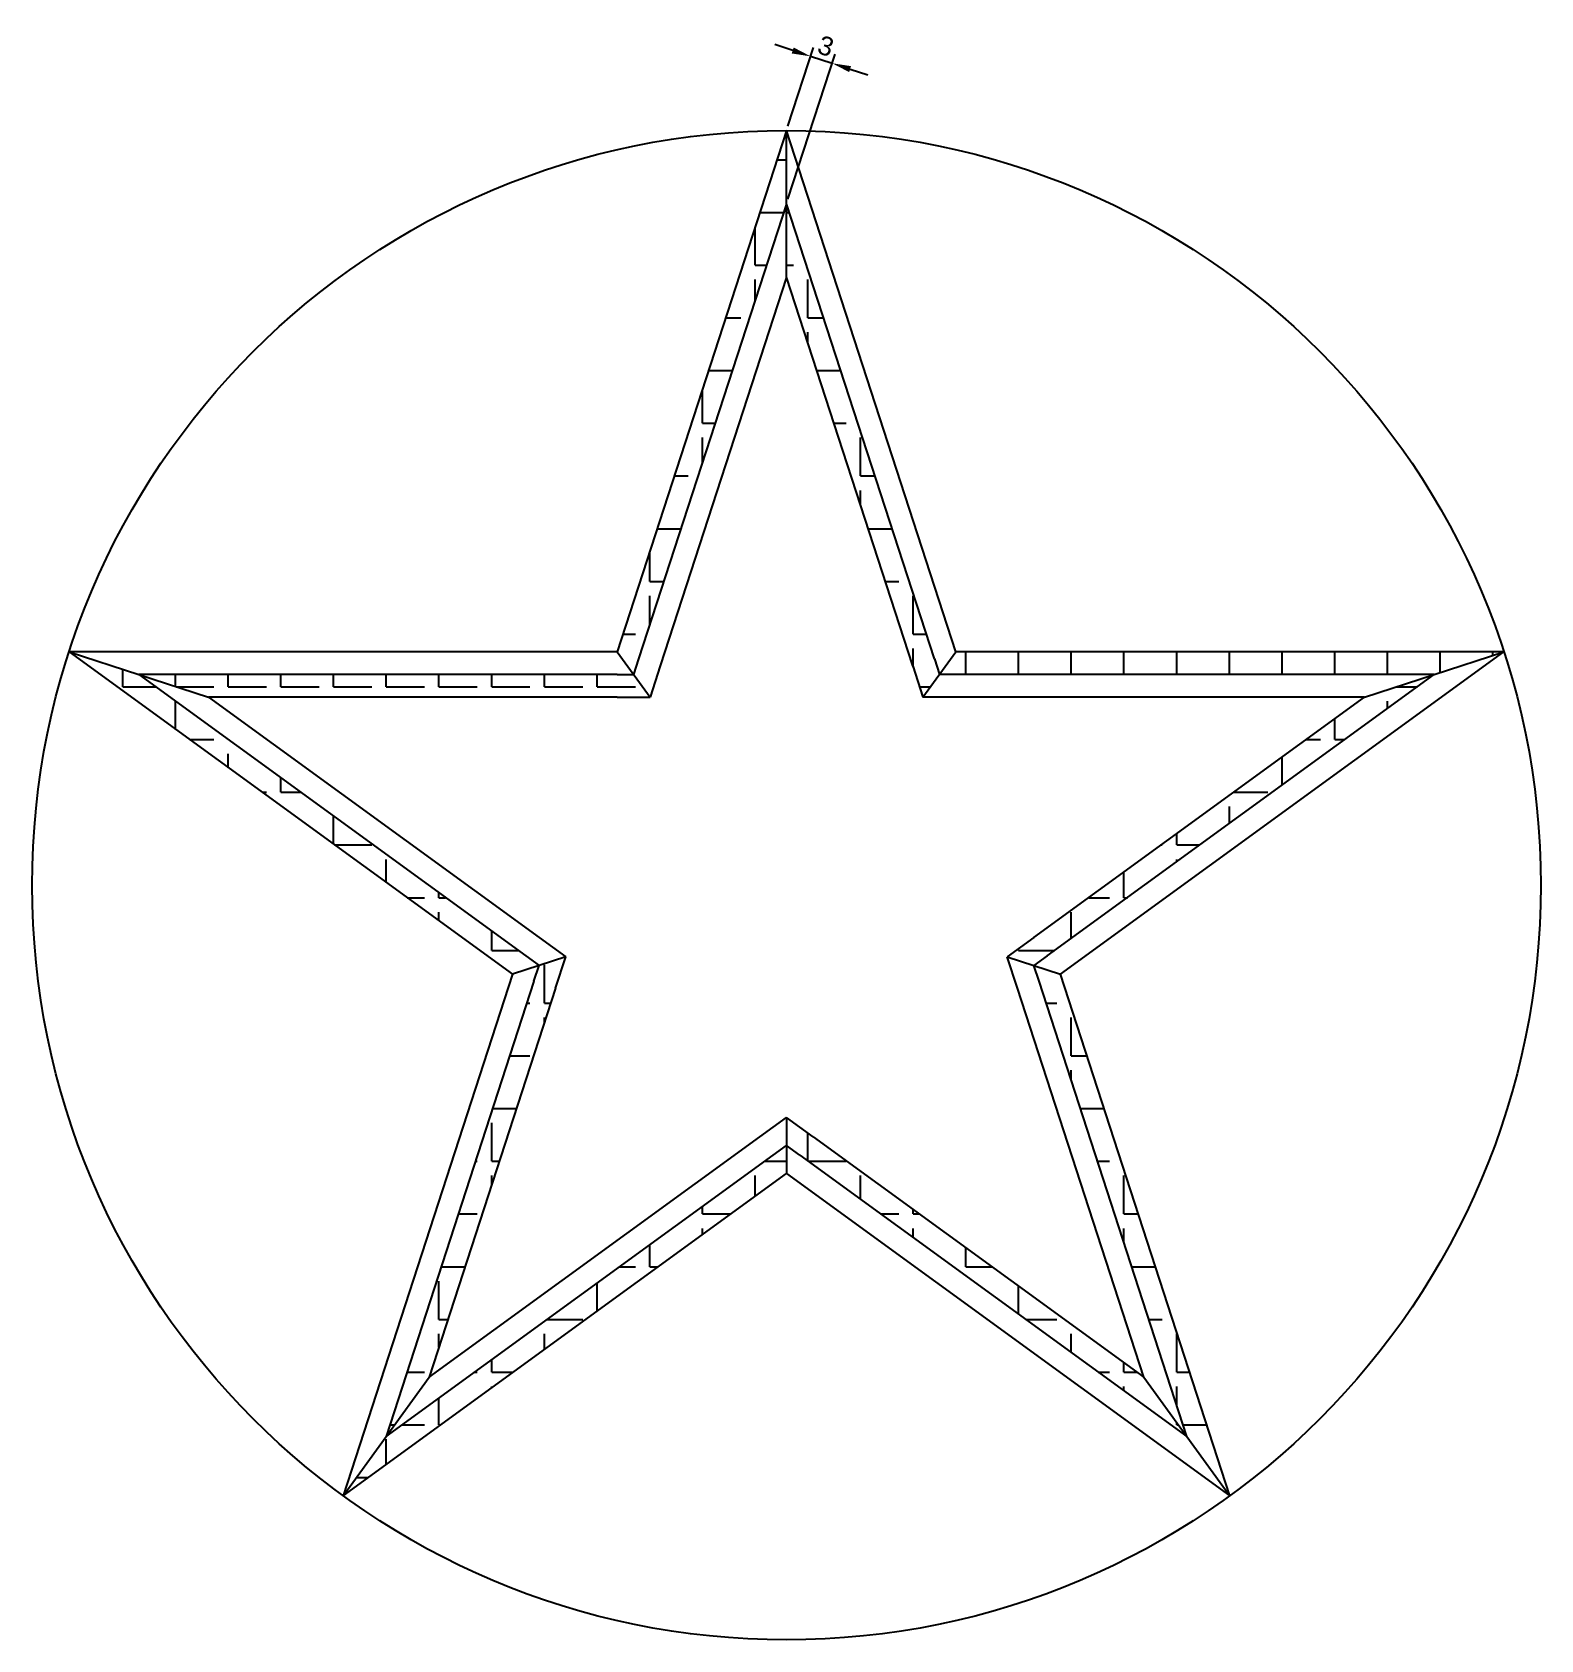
# Model space of a CAD drawing. Header units: millimetres. Extents: x 2915 to 3115, y 1529 to 1742.
import ezdxf

# ---------------------------------------------------------------- set-up
doc = ezdxf.new("R2010")
doc.units = ezdxf.units.MM
doc.styles.get("Standard").update_dxf_attribs({"font": 'arial.ttf'})
doc.dimstyles.new('ISO-25', dxfattribs={"dimtxt": 2.5, "dimasz": 2.5, "dimexe": 1.25, "dimexo": 0.625, "dimtad": 1, "dimtxsty": 'Standard', "dimcen": 2.5, "dimadec": 0, "dimazin": 0, "dimtfac": 1, "dimtmove": 0, "dimatfit": 3, "dimfxl": 1, "dimarcsym": 0})

# ---------------------------------------------------------------- blocks, each defined once
blk = doc.blocks.new('*D3')
at = {"color": 0, "lineweight": -2, "transparency": 16777216}
for p, q in [((3015.52, 1739.78), (3013.14, 1740.55)), ((3014.89, 1729.76), (3018.28, 1740.19)), ((3014.89, 1720.05), (3021.13, 1739.27)), ((3017.89, 1739), (3020.75, 1738.08)), ((3023.13, 1737.31), (3025.5, 1736.53))]:
    blk.add_line(p, q, dxfattribs=at)
at = {"color": 0, "transparency": 16777216}
for points in [[(3015.65, 1740.17), (3015.39, 1739.38), (3017.89, 1739)], [(3023.25, 1737.7), (3023, 1736.91), (3020.75, 1738.08)]]:
    blk.add_solid(points, dxfattribs=at)
at = {"layer": 'Defpoints', "color": 0, "transparency": 16777216}
for p in [(3020.75, 1738.08), (3014.7, 1729.16), (3014.7, 1719.46)]:
    blk.add_point(p, dxfattribs=at)
at = {"color": 0, "transparency": 16777216, "insert": (3019.91, 1740.35), "char_height": 2.5, "attachment_point": 5, "rotation": 342}
blk.add_mtext('3', dxfattribs=at)

msp = doc.modelspace()

# ---------------------------------------------------------------- hatches: boundary and pattern name
h = msp.add_hatch()
h.set_pattern_fill('ANGLE', color=256)
h.set_pattern_definition([(0, (0, 0), (0, 6.985), [5.08, -1.905]), (90, (0, 0), (-6.985, 4e-16), [5.08, -1.905])])
h.paths.add_polyline_path([(3014.697, 1719.457), (3014.697, 1729.165), (2992.246, 1660.067), (2994.426, 1657.067), (2995.099, 1659.14)])
h.paths.add_polyline_path([(3014.697, 1719.457), (3014.697, 1709.748), (3031.443, 1658.212), (3032.79, 1654.067), (3034.969, 1657.067), (3034.296, 1659.14)])
h.paths.add_polyline_path([(3109.803, 1660.067), (3037.149, 1660.067), (3034.969, 1657.067), (3037.149, 1657.067), (3100.57, 1657.067)])
h.paths.add_polyline_path([(3100.57, 1657.067), (3091.337, 1654.067), (3047.498, 1622.216), (3043.971, 1619.653), (3047.498, 1618.507), (3049.261, 1619.789)])
h.paths.add_polyline_path([(3051.025, 1617.361), (3047.498, 1618.507), (3048.171, 1616.434), (3067.77, 1556.117), (3073.476, 1548.263)])
h.paths.add_polyline_path([(3018.224, 1595.822), (3014.697, 1598.385), (3014.697, 1594.676), (3016.461, 1593.395), (3067.77, 1556.117), (3062.063, 1563.971)])
h.paths.add_polyline_path([(3014.697, 1590.968), (3014.697, 1594.676), (3012.934, 1593.395), (2961.625, 1556.117), (2955.919, 1548.263)])
h.paths.add_polyline_path([(2984.077, 1615.507), (2985.424, 1619.653), (2981.897, 1618.507), (2981.224, 1616.434), (2961.625, 1556.117), (2967.332, 1563.971)])
h.paths.add_polyline_path([(2928.825, 1657.067), (2919.592, 1660.067), (2978.37, 1617.361), (2981.897, 1618.507), (2980.134, 1619.789)])
h.paths.add_polyline_path([(2994.426, 1657.067), (2992.246, 1657.067), (2928.825, 1657.067), (2938.058, 1654.067), (2992.246, 1654.067), (2996.605, 1654.067)])

# ---------------------------------------------------------------- linework, layer by layer
for p, q in [((3014.697, 1729.165), (2992.246, 1660.067)), ((3037.149, 1660.067), (3014.697, 1729.165)), ((3014.697, 1709.748), (3014.697, 1729.165)), ((3014.697, 1719.457), (2995.099, 1659.14)), ((3034.296, 1659.14), (3014.697, 1719.457)), ((3014.697, 1709.748), (2997.952, 1658.212)), ((3031.443, 1658.212), (3014.697, 1709.748)), ((2919.592, 1660.067), (2978.37, 1617.361)), ((2992.246, 1660.067), (2919.592, 1660.067)), ((2919.592, 1660.067), (2938.058, 1654.067)), ((2992.246, 1660.067), (2996.605, 1654.067)), ((3032.79, 1654.067), (3037.149, 1660.067)), ((3109.803, 1660.067), (3037.149, 1660.067)), ((3051.025, 1617.361), (3109.803, 1660.067)), ((3091.337, 1654.067), (3109.803, 1660.067)), ((2995.099, 1659.14), (2994.426, 1657.067)), ((2997.952, 1658.212), (2996.605, 1654.067)), ((3031.443, 1658.212), (3032.79, 1654.067)), ((3034.296, 1659.14), (3034.969, 1657.067)), ((2992.246, 1657.067), (2928.825, 1657.067)), ((2928.825, 1657.067), (2980.134, 1619.789)), ((2992.246, 1657.067), (2994.426, 1657.067)), ((3037.149, 1657.067), (3034.969, 1657.067)), ((3100.57, 1657.067), (3037.149, 1657.067)), ((3049.261, 1619.789), (3100.57, 1657.067)), ((2992.246, 1654.067), (2938.058, 1654.067)), ((2938.058, 1654.067), (2981.897, 1622.216)), ((2992.246, 1654.067), (2996.605, 1654.067)), ((3037.149, 1654.067), (3032.79, 1654.067)), ((3091.337, 1654.067), (3037.149, 1654.067)), ((3047.498, 1622.216), (3091.337, 1654.067)), ((2981.897, 1622.216), (2985.424, 1619.653)), ((3047.498, 1622.216), (3043.971, 1619.653)), ((2985.424, 1619.653), (2978.37, 1617.361)), ((2980.134, 1619.789), (2981.897, 1618.507)), ((2984.077, 1615.507), (2985.424, 1619.653)), ((3045.318, 1615.507), (3043.971, 1619.653)), ((3043.971, 1619.653), (3051.025, 1617.361)), ((3049.261, 1619.789), (3047.498, 1618.507)), ((2978.37, 1617.361), (2955.919, 1548.263)), ((2981.224, 1616.434), (2981.897, 1618.507)), ((3048.171, 1616.434), (3047.498, 1618.507)), ((3073.476, 1548.263), (3051.025, 1617.361)), ((2981.224, 1616.434), (2961.625, 1556.117)), ((2984.077, 1615.507), (2967.332, 1563.971)), ((3062.063, 1563.971), (3045.318, 1615.507)), ((3067.77, 1556.117), (3048.171, 1616.434)), ((3011.171, 1595.822), (3014.697, 1598.385)), ((3018.224, 1595.822), (3014.697, 1598.385)), ((3014.697, 1598.385), (3014.697, 1590.968)), ((2967.332, 1563.971), (3011.171, 1595.822)), ((3018.224, 1595.822), (3062.063, 1563.971)), ((3012.934, 1593.395), (3014.697, 1594.676)), ((3016.461, 1593.395), (3014.697, 1594.676)), ((2961.625, 1556.117), (3012.934, 1593.395)), ((3016.461, 1593.395), (3067.77, 1556.117)), ((2955.919, 1548.263), (3014.697, 1590.968)), ((3014.697, 1590.968), (3073.476, 1548.263)), ((2955.919, 1548.263), (2967.332, 1563.971)), ((3062.063, 1563.971), (3073.476, 1548.263))]:
    msp.add_line(p, q)
msp.add_circle((3014.697, 1629.165), 100)

# ---------------------------------------------------------------- dimensions: what is measured, and where the dimension line sits
dim = msp.add_linear_dim(base=(3020.748, 1738.078), p1=(3014.697, 1729.165), p2=(3014.697, 1719.457), angle=342, dimstyle='ISO-25')
dim.commit()
dim.dimension.update_dxf_attribs({"geometry": '*D3', "text_midpoint": (3019.909, 1740.35)})

doc.saveas('drawing.dxf')
